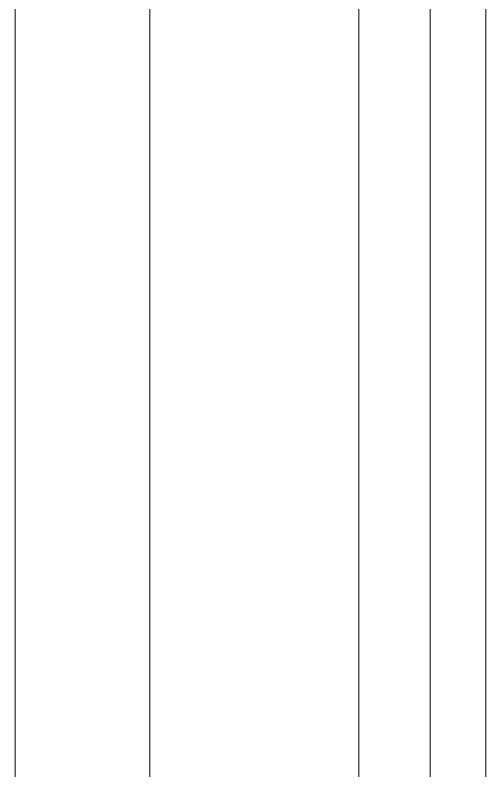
# Model space of a CAD drawing. Header units: millimetres. Extents: x 126337 to 126756, y 643 to 915.
# Drawn here: x 126565.35 to 126572.77, y 742.39 to 754.29 of the extents above; entities that cross this region are included whole.
import ezdxf

# ---------------------------------------------------------------- set-up
doc = ezdxf.new("R2010")
doc.units = ezdxf.units.MM
doc.linetypes.add('DASHED', pattern=[0])
doc.layers.add('DIE_P', color=2, linetype='Continuous')
doc.layers.add('TEXT', color=4, linetype='Continuous')

# ---------------------------------------------------------------- blocks, each defined once
blk = doc.blocks.new('*u7581')
at = {"layer": 'DIE_P', "color": 155, "linetype": 'Continuous', "lineweight": 13}
for p, q in [((25.322, 19.755), (25.322, -44.2)), ((29.736, 19.494), (29.736, -44.2)), ((23.201, 18.763), (23.201, -44.2))]:
    blk.add_line(p, q, dxfattribs=at)
at = {"layer": 'DIE_P', "color": 11, "linetype": 'Continuous', "lineweight": 13}
blk.add_line((30.615, 19.361), (30.615, -44.2), dxfattribs=at)
at = {"layer": 'DIE_P', "color": 155, "linetype": 'DASHED', "lineweight": 13}
blk.add_line((28.615, 4.6), (28.615, -44.2), dxfattribs=at)

msp = doc.modelspace()

# ---------------------------------------------------------------- block references
at = {"layer": 'TEXT'}
msp.add_blockref('*u7581', (126542.15, 754.607), dxfattribs=at)

doc.saveas('drawing.dxf')
